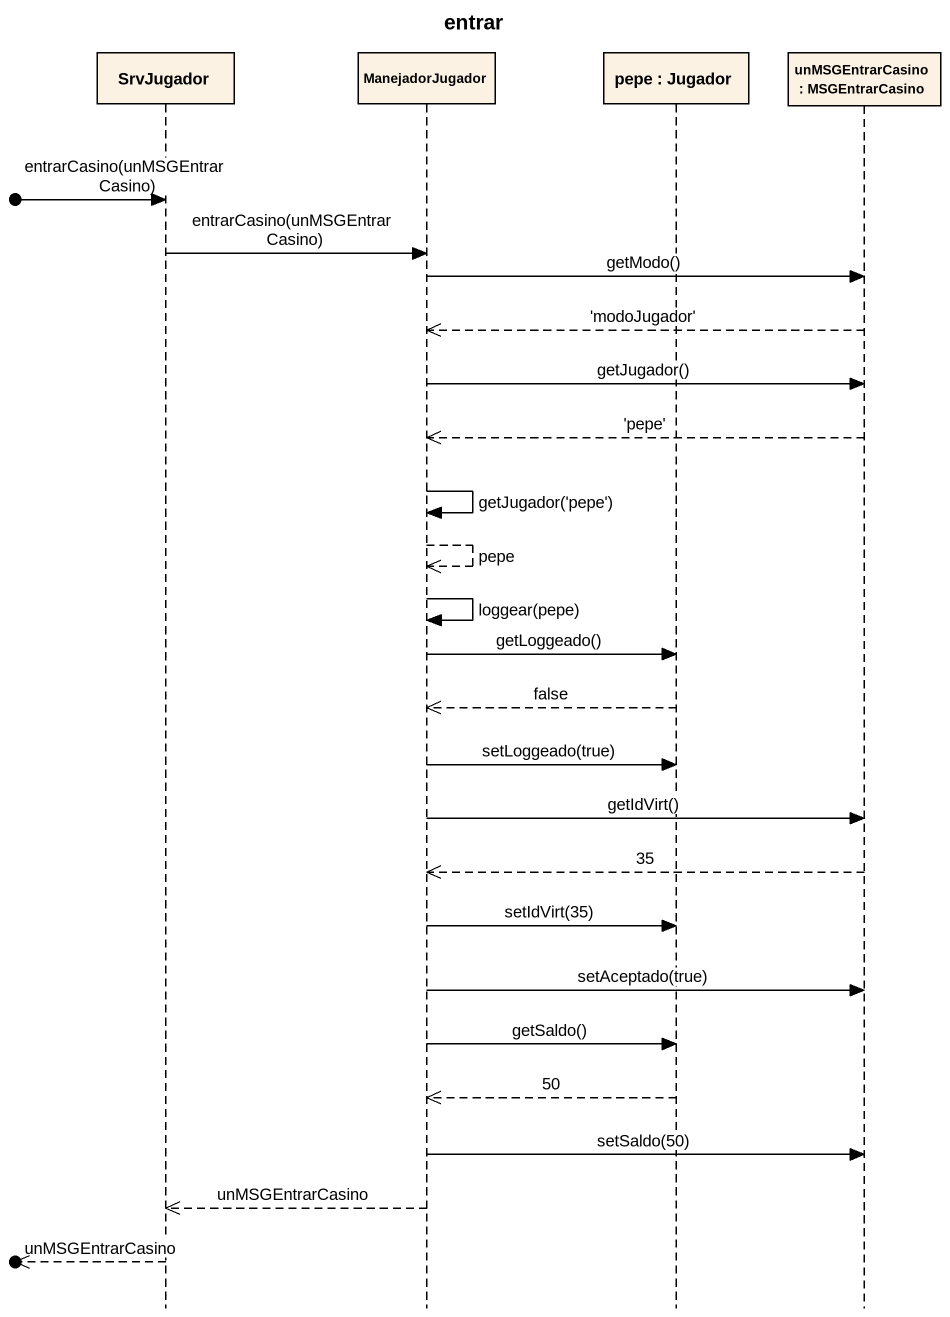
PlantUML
@startuml
title entrar
hide footbox
participant SrvJugador
participant ManejadorJugador
participant "pepe : Jugador" as pepe_Jugador
participant "unMSGEntrarCasino : MSGEntrarCasino" as unMSGEntrarCasino

[o-> SrvJugador : entrarCasino(unMSGEntrarCasino)
SrvJugador -> ManejadorJugador : entrarCasino(unMSGEntrarCasino)
ManejadorJugador -> unMSGEntrarCasino : getModo()
unMSGEntrarCasino -->> ManejadorJugador : 'modoJugador'
ManejadorJugador -> unMSGEntrarCasino : getJugador()
unMSGEntrarCasino -->> ManejadorJugador : 'pepe'
ManejadorJugador -> ManejadorJugador : getJugador('pepe')
ManejadorJugador -->> ManejadorJugador : pepe
ManejadorJugador -> ManejadorJugador : loggear(pepe)
ManejadorJugador -> pepe_Jugador : getLoggeado()
pepe_Jugador -->> ManejadorJugador : false
ManejadorJugador -> pepe_Jugador : setLoggeado(true)
ManejadorJugador -> unMSGEntrarCasino : getIdVirt()
unMSGEntrarCasino -->> ManejadorJugador : 35
ManejadorJugador -> pepe_Jugador : setIdVirt(35)
ManejadorJugador -> unMSGEntrarCasino : setAceptado(true)
ManejadorJugador -> pepe_Jugador : getSaldo()
pepe_Jugador -->> ManejadorJugador : 50
ManejadorJugador -> unMSGEntrarCasino : setSaldo(50)
ManejadorJugador -->> SrvJugador : unMSGEntrarCasino
[o<<-- SrvJugador : unMSGEntrarCasino
@enduml
